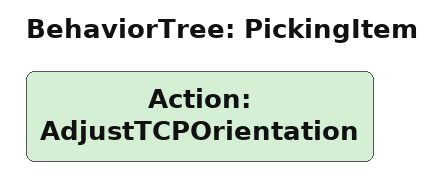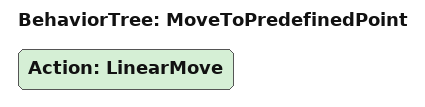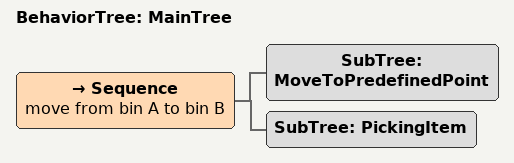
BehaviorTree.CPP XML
<?xml version="1.0"?>
<root main_tree_to_execute="MainTree">
	<BehaviorTree ID="PickingItem">
            <Action ID = "AdjustTCPOrientation"/>
    </BehaviorTree>
    <BehaviorTree ID="MoveToPredefinedPoint">
            <Action ID = "LinearMove"/>
    </BehaviorTree>

    <BehaviorTree ID="MainTree">
        <Sequence name="move from bin A to bin B">
            <SubTree ID = "MoveToPredefinedPoint"/>
            <SubTree ID = "PickingItem"/>
        </Sequence>
    </BehaviorTree>
</root>
